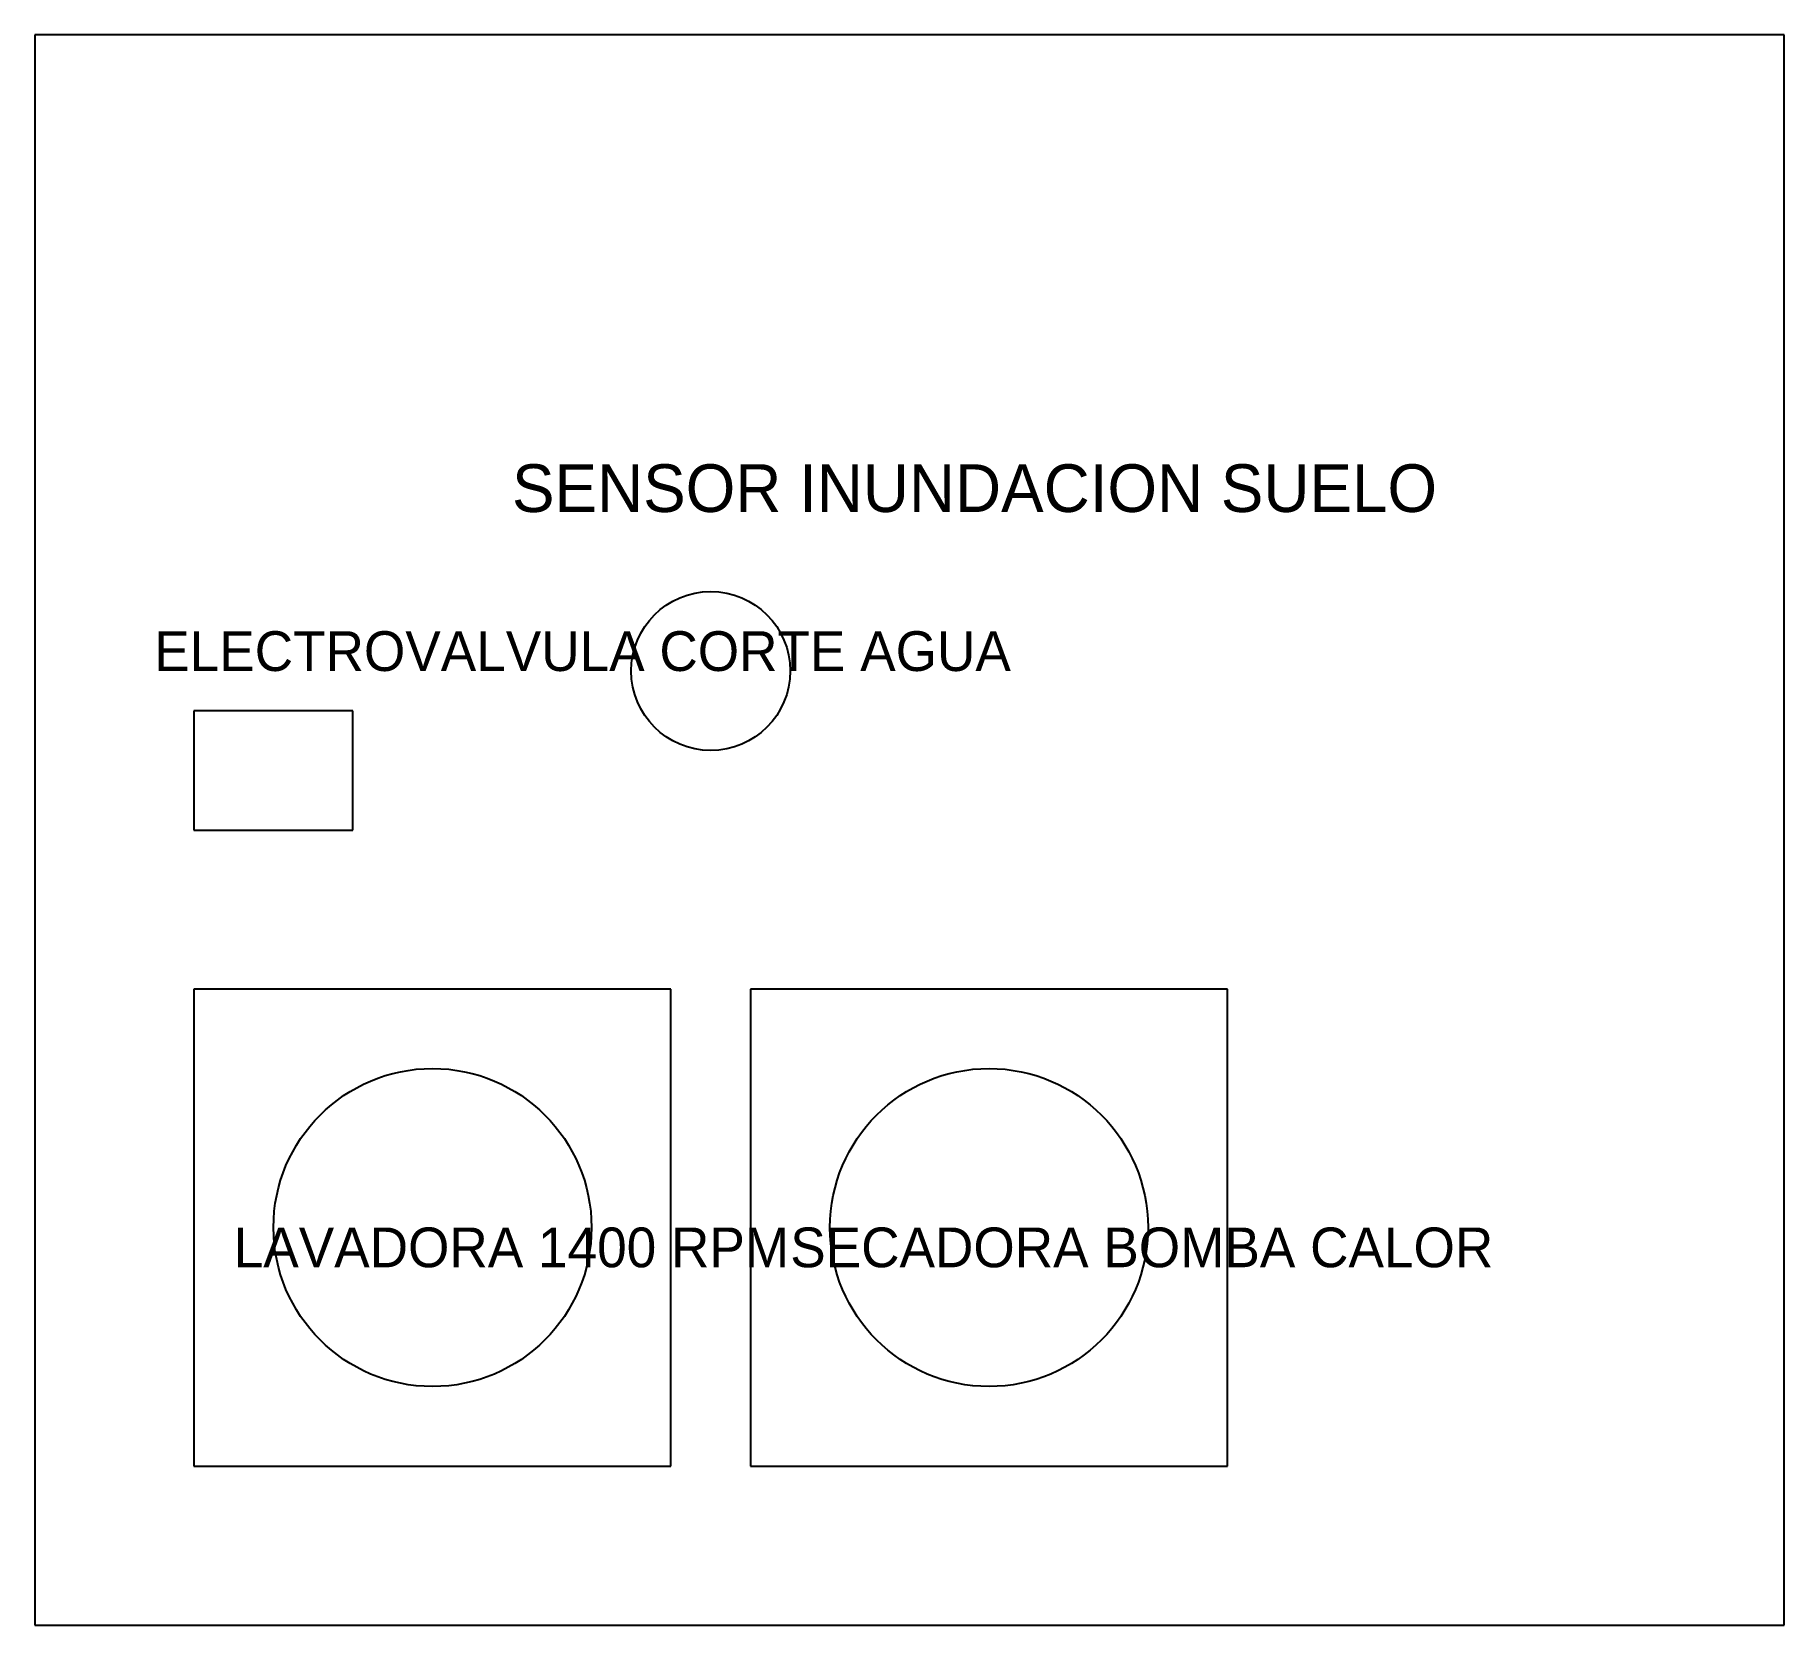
# Model space of a CAD drawing. Extents: x 0 to 2200, y 0 to 2000.
import ezdxf

# ---------------------------------------------------------------- set-up
doc = ezdxf.new("R2010")
doc.units = 0

msp = doc.modelspace()

# ---------------------------------------------------------------- linework, layer by layer
at = {"layer": 'LAVADORA', "color": 4}
for p, q in [((800, 800), (200, 800)), ((200, 800), (200, 200)), ((800, 200), (800, 800)), ((200, 200), (800, 200))]:
    msp.add_line(p, q, dxfattribs=at)
at = {"layer": 'MUROS_LAVANDERIA', "color": 7}
for p, q in [((2200, 2000), (0, 2000)), ((0, 2000), (0, 0)), ((2200, 0), (2200, 2000)), ((0, 0), (2200, 0))]:
    msp.add_line(p, q, dxfattribs=at)
at = {"layer": 'SECADORA', "color": 4}
for p, q in [((1500, 800), (900, 800)), ((900, 800), (900, 200)), ((1500, 200), (1500, 800)), ((900, 200), (1500, 200))]:
    msp.add_line(p, q, dxfattribs=at)
at = {"layer": 'SENSOR_INUNDACION', "color": 1}
msp.add_circle((850, 1200), 100, dxfattribs=at)
at = {"layer": 'TAMBOR', "color": 4}
for centre in [(500, 500), (1200, 500)]:
    msp.add_circle(centre, 200, dxfattribs=at)
at = {"layer": 'VALVULA_AGUA', "color": 3}
for p, q in [((400, 1150), (200, 1150)), ((200, 1150), (200, 1000)), ((400, 1000), (400, 1150)), ((200, 1000), (400, 1000))]:
    msp.add_line(p, q, dxfattribs=at)

# ---------------------------------------------------------------- texts
at = {"layer": 'TEXTOS', "color": 1}
msp.add_text('SENSOR INUNDACION SUELO', height=60, dxfattribs=at).set_placement((600, 1400))
at = {"layer": 'TEXTOS', "color": 3}
msp.add_text('ELECTROVALVULA CORTE AGUA', height=50, dxfattribs=at).set_placement((150, 1200))
at = {"layer": 'TEXTOS', "color": 4}
for s, p in [('LAVADORA 1400 RPM', (250, 450)), ('SECADORA BOMBA CALOR', (950, 450))]:
    msp.add_text(s, height=50, dxfattribs=at).set_placement(p)

doc.saveas('drawing.dxf')
